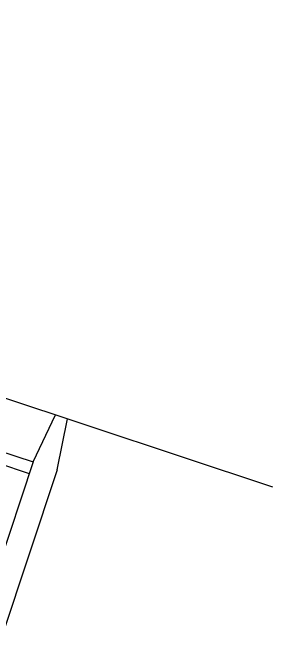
# Model space of a CAD drawing. Header units: millimetres. Extents: x -36495272392165 to 352544598049420, y -228287860276617 to 83349.
# Drawn here: x 329967827785603 to 337134475144352, y -116320620008877 to -99093793713234 of the extents above; entities that cross this region are included whole.
import ezdxf

# ---------------------------------------------------------------- set-up
doc = ezdxf.new("R2010")
doc.units = ezdxf.units.MM
doc.header["$MEASUREMENT"] = 0

# ---------------------------------------------------------------- blocks, each defined once
blk = doc.blocks.new('working_place (2)')
for p, q in [((20040.72, 201.67), (20040.72, 781.67)), ((20000.72, 201.67), (20000.72, 741.67)), ((18960.72, 241.67), (20000.72, 241.67)), ((18960.72, 201.67), (20000.72, 201.67)), ((20000.72, 201.67), (20010.72, 31.67)), ((20040.72, 201.67), (20030.72, 31.67)), ((46.07, 31.67), (20372.27, 31.67))]:
    blk.add_line(p, q)

msp = doc.modelspace()

# ---------------------------------------------------------------- block references
at = {"color": 7, "xscale": -17440635077.23526, "yscale": 8388791957.977852, "zscale": 17440635077.23526, "rotation": 161.6396296788874}
msp.add_blockref('working_place (2)', (-18538461.3, -8837506.7), dxfattribs=at)

doc.saveas('drawing.dxf')
